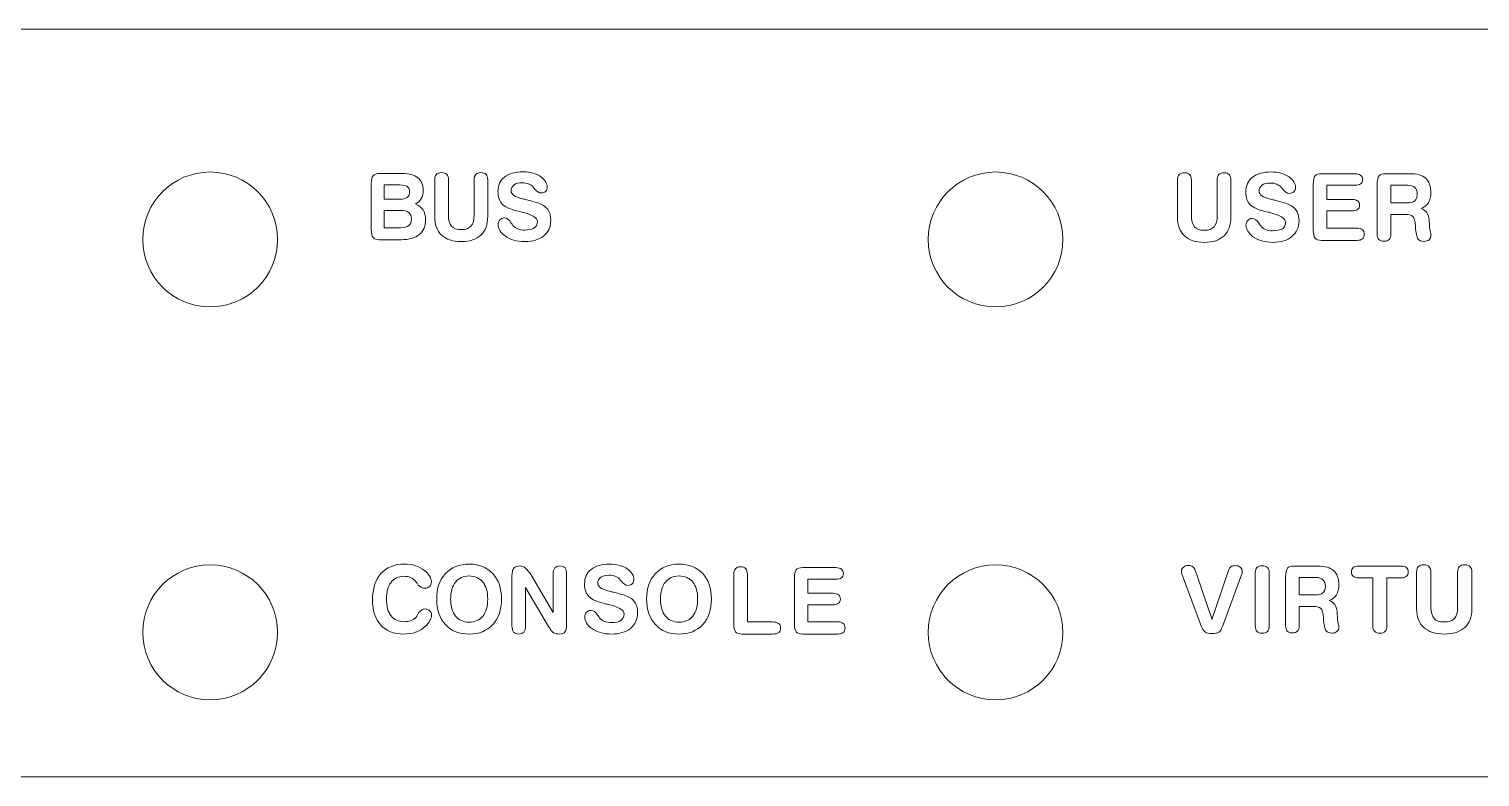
# Model space of a CAD drawing. Extents: x 727 to 1193, y 439 to 641.
# Drawn here: x 1089 to 1141.2, y 507.5 to 534.3 of the extents above; entities that cross this region are included whole.
import ezdxf

# ---------------------------------------------------------------- set-up
doc = ezdxf.new("R2010")
doc.units = 0
doc.header["$MEASUREMENT"] = 0
doc.layers.add('Layer 1 copy', color=7, linetype='Continuous', lineweight=0)

msp = doc.modelspace()

# ---------------------------------------------------------------- linework, layer by layer
at = {"layer": 'Layer 1 copy', "color": 7, "lineweight": 0}
for centre in [(1095.498, 526.778), (1123.761, 526.778), (1095.498, 512.654), (1123.761, 512.654)]:
    msp.add_circle(centre, 2.425, dxfattribs=at)
at = {"layer": 'Layer 1 copy', "color": 5, "lineweight": 0}
for points, knots in [([(1155.79, 507.456), (1155.79, 507.456), (1049.99, 507.456), (1049.99, 507.456), (1048.264, 507.456), (1046.864, 508.856), (1046.864, 510.583), (1046.864, 510.583), (1046.864, 531.215), (1046.864, 531.215), (1046.864, 532.941), (1048.264, 534.341), (1049.99, 534.341), (1049.99, 534.341), (1155.79, 534.341), (1155.79, 534.341), (1157.517, 534.341), (1158.916, 532.941), (1158.916, 531.215), (1158.916, 531.215), (1158.916, 510.583), (1158.916, 510.583), (1158.916, 508.856), (1157.517, 507.456), (1155.79, 507.456)], [0, 0, 0, 0, 1, 1, 1, 2, 2, 2, 3, 3, 3, 4, 4, 4, 5, 5, 5, 6, 6, 6, 7, 7, 7, 8, 8, 8, 8]), ([(1101.593, 526.768), (1101.482, 526.768), (1101.403, 526.794), (1101.36, 526.845), (1101.317, 526.897), (1101.296, 526.995), (1101.296, 527.14), (1101.296, 527.14), (1101.296, 528.776), (1101.296, 528.776), (1101.296, 528.921), (1101.317, 529.02), (1101.36, 529.069), (1101.403, 529.122), (1101.482, 529.148), (1101.593, 529.148), (1101.593, 529.148), (1102.418, 529.148), (1102.418, 529.148), (1102.661, 529.148), (1102.847, 529.099), (1102.975, 528.996), (1103.103, 528.891), (1103.167, 528.742), (1103.167, 528.544), (1103.167, 528.424), (1103.142, 528.324), (1103.096, 528.244), (1103.048, 528.163), (1102.977, 528.099), (1102.883, 528.058), (1103.005, 528.007), (1103.097, 527.935), (1103.157, 527.841), (1103.219, 527.748), (1103.25, 527.635), (1103.25, 527.496), (1103.25, 527.26), (1103.175, 527.082), (1103.022, 526.956), (1102.872, 526.832), (1102.657, 526.768), (1102.381, 526.768), (1102.381, 526.768), (1101.593, 526.768), (1101.593, 526.768)], [0, 0, 0, 0, 1, 1, 1, 2, 2, 2, 3, 3, 3, 4, 4, 4, 5, 5, 5, 6, 6, 6, 7, 7, 7, 8, 8, 8, 9, 9, 9, 10, 10, 10, 11, 11, 11, 12, 12, 12, 13, 13, 13, 14, 14, 14, 15, 15, 15, 15]), ([(1103.578, 528.921), (1103.578, 529.007), (1103.598, 529.075), (1103.637, 529.118), (1103.678, 529.161), (1103.74, 529.182), (1103.823, 529.182), (1103.906, 529.182), (1103.968, 529.161), (1104.009, 529.116), (1104.052, 529.071), (1104.073, 529.007), (1104.073, 528.921), (1104.073, 528.921), (1104.073, 527.661), (1104.073, 527.661), (1104.073, 527.477), (1104.109, 527.341), (1104.182, 527.257), (1104.256, 527.174), (1104.372, 527.133), (1104.532, 527.133), (1104.694, 527.133), (1104.812, 527.174), (1104.883, 527.257), (1104.959, 527.341), (1104.996, 527.477), (1104.996, 527.661), (1104.996, 527.661), (1104.996, 528.921), (1104.996, 528.921), (1104.996, 529.007), (1105.015, 529.075), (1105.056, 529.118), (1105.096, 529.161), (1105.158, 529.182), (1105.241, 529.182), (1105.322, 529.182), (1105.383, 529.161), (1105.425, 529.116), (1105.466, 529.071), (1105.485, 529.007), (1105.485, 528.921), (1105.485, 528.921), (1105.485, 527.61), (1105.485, 527.61), (1105.485, 527.317), (1105.404, 527.093), (1105.241, 526.935), (1105.077, 526.779), (1104.842, 526.7), (1104.536, 526.7), (1104.225, 526.7), (1103.988, 526.777), (1103.823, 526.935), (1103.659, 527.091), (1103.578, 527.317), (1103.578, 527.61), (1103.578, 527.61), (1103.578, 528.921), (1103.578, 528.921)], [0, 0, 0, 0, 1, 1, 1, 2, 2, 2, 3, 3, 3, 4, 4, 4, 5, 5, 5, 6, 6, 6, 7, 7, 7, 8, 8, 8, 9, 9, 9, 10, 10, 10, 11, 11, 11, 12, 12, 12, 13, 13, 13, 14, 14, 14, 15, 15, 15, 16, 16, 16, 17, 17, 17, 18, 18, 18, 19, 19, 19, 20, 20, 20, 20]), ([(1107.629, 528.665), (1107.629, 528.601), (1107.608, 528.546), (1107.569, 528.507), (1107.529, 528.467), (1107.476, 528.449), (1107.41, 528.449), (1107.326, 528.449), (1107.243, 528.501), (1107.162, 528.604), (1107.144, 528.633), (1107.127, 528.654), (1107.115, 528.665), (1107.074, 528.716), (1107.021, 528.754), (1106.955, 528.778), (1106.891, 528.802), (1106.816, 528.815), (1106.728, 528.815), (1106.6, 528.815), (1106.502, 528.789), (1106.433, 528.74), (1106.361, 528.687), (1106.327, 528.618), (1106.327, 528.524), (1106.327, 528.4), (1106.463, 528.306), (1106.733, 528.242), (1106.799, 528.225), (1106.85, 528.216), (1106.886, 528.204), (1107.057, 528.163), (1107.181, 528.127), (1107.26, 528.101), (1107.339, 528.076), (1107.409, 528.046), (1107.463, 528.016), (1107.563, 527.959), (1107.636, 527.886), (1107.683, 527.798), (1107.732, 527.708), (1107.754, 527.598), (1107.754, 527.471), (1107.754, 527.234), (1107.672, 527.046), (1107.505, 526.909), (1107.339, 526.772), (1107.111, 526.7), (1106.822, 526.7), (1106.668, 526.7), (1106.534, 526.717), (1106.423, 526.753), (1106.31, 526.785), (1106.202, 526.837), (1106.096, 526.914), (1106.025, 526.963), (1105.968, 527.026), (1105.925, 527.096), (1105.882, 527.171), (1105.861, 527.239), (1105.861, 527.31), (1105.861, 527.379), (1105.882, 527.437), (1105.923, 527.48), (1105.965, 527.525), (1106.017, 527.55), (1106.083, 527.55), (1106.169, 527.55), (1106.248, 527.494), (1106.322, 527.379), (1106.35, 527.337), (1106.372, 527.303), (1106.389, 527.283), (1106.438, 527.224), (1106.497, 527.181), (1106.565, 527.155), (1106.634, 527.125), (1106.719, 527.114), (1106.814, 527.114), (1106.965, 527.114), (1107.081, 527.136), (1107.158, 527.191), (1107.236, 527.239), (1107.275, 527.317), (1107.275, 527.418), (1107.275, 527.561), (1107.074, 527.678), (1106.675, 527.772), (1106.675, 527.772), (1106.642, 527.778), (1106.642, 527.778), (1106.333, 527.847), (1106.125, 527.937), (1106.015, 528.039), (1105.906, 528.144), (1105.854, 528.298), (1105.854, 528.498), (1105.854, 528.721), (1105.933, 528.898), (1106.09, 529.022), (1106.248, 529.146), (1106.47, 529.21), (1106.756, 529.21), (1106.886, 529.21), (1107.004, 529.197), (1107.111, 529.165), (1107.219, 529.137), (1107.314, 529.09), (1107.401, 529.029), (1107.469, 528.981), (1107.523, 528.924), (1107.567, 528.859), (1107.608, 528.787), (1107.629, 528.725), (1107.629, 528.665)], [0, 0, 0, 0, 1, 1, 1, 2, 2, 2, 3, 3, 3, 4, 4, 4, 5, 5, 5, 6, 6, 6, 7, 7, 7, 8, 8, 8, 9, 9, 9, 10, 10, 10, 11, 11, 11, 12, 12, 12, 13, 13, 13, 14, 14, 14, 15, 15, 15, 16, 16, 16, 17, 17, 17, 18, 18, 18, 19, 19, 19, 20, 20, 20, 21, 21, 21, 22, 22, 22, 23, 23, 23, 24, 24, 24, 25, 25, 25, 26, 26, 26, 27, 27, 27, 28, 28, 28, 29, 29, 29, 30, 30, 30, 31, 31, 31, 32, 32, 32, 33, 33, 33, 34, 34, 34, 35, 35, 35, 36, 36, 36, 37, 37, 37, 38, 38, 38, 38]), ([(1130.308, 528.911), (1130.308, 529), (1130.328, 529.063), (1130.368, 529.11), (1130.409, 529.15), (1130.471, 529.173), (1130.555, 529.173), (1130.639, 529.173), (1130.699, 529.15), (1130.743, 529.11), (1130.786, 529.063), (1130.806, 529), (1130.806, 528.911), (1130.806, 528.911), (1130.806, 527.644), (1130.806, 527.644), (1130.806, 527.458), (1130.842, 527.323), (1130.916, 527.236), (1130.99, 527.152), (1131.107, 527.106), (1131.27, 527.106), (1131.432, 527.106), (1131.55, 527.152), (1131.623, 527.236), (1131.7, 527.323), (1131.735, 527.458), (1131.735, 527.644), (1131.735, 527.644), (1131.735, 528.911), (1131.735, 528.911), (1131.735, 529), (1131.756, 529.063), (1131.797, 529.11), (1131.837, 529.15), (1131.901, 529.173), (1131.982, 529.173), (1132.064, 529.173), (1132.128, 529.15), (1132.168, 529.11), (1132.209, 529.063), (1132.229, 529), (1132.229, 528.911), (1132.229, 528.911), (1132.229, 527.59), (1132.229, 527.59), (1132.229, 527.295), (1132.148, 527.071), (1131.982, 526.913), (1131.82, 526.753), (1131.583, 526.674), (1131.272, 526.674), (1130.959, 526.674), (1130.722, 526.753), (1130.555, 526.911), (1130.389, 527.068), (1130.308, 527.295), (1130.308, 527.59), (1130.308, 527.59), (1130.308, 528.911), (1130.308, 528.911)], [0, 0, 0, 0, 1, 1, 1, 2, 2, 2, 3, 3, 3, 4, 4, 4, 5, 5, 5, 6, 6, 6, 7, 7, 7, 8, 8, 8, 9, 9, 9, 10, 10, 10, 11, 11, 11, 12, 12, 12, 13, 13, 13, 14, 14, 14, 15, 15, 15, 16, 16, 16, 17, 17, 17, 18, 18, 18, 19, 19, 19, 20, 20, 20, 20]), ([(1134.553, 528.654), (1134.553, 528.59), (1134.532, 528.537), (1134.492, 528.493), (1134.451, 528.458), (1134.398, 528.435), (1134.331, 528.435), (1134.248, 528.435), (1134.164, 528.491), (1134.082, 528.596), (1134.061, 528.621), (1134.046, 528.639), (1134.036, 528.654), (1133.993, 528.705), (1133.94, 528.74), (1133.876, 528.766), (1133.81, 528.791), (1133.734, 528.807), (1133.644, 528.807), (1133.517, 528.807), (1133.418, 528.781), (1133.347, 528.73), (1133.275, 528.677), (1133.242, 528.603), (1133.242, 528.514), (1133.242, 528.386), (1133.377, 528.293), (1133.652, 528.226), (1133.718, 528.214), (1133.769, 528.198), (1133.805, 528.191), (1133.975, 528.147), (1134.102, 528.112), (1134.181, 528.083), (1134.26, 528.058), (1134.329, 528.03), (1134.385, 528), (1134.487, 527.944), (1134.56, 527.867), (1134.609, 527.781), (1134.655, 527.692), (1134.68, 527.577), (1134.68, 527.45), (1134.68, 527.214), (1134.596, 527.025), (1134.426, 526.885), (1134.26, 526.745), (1134.031, 526.673), (1133.738, 526.673), (1133.583, 526.673), (1133.451, 526.694), (1133.336, 526.725), (1133.224, 526.758), (1133.115, 526.814), (1133.008, 526.888), (1132.937, 526.941), (1132.878, 527.002), (1132.835, 527.076), (1132.794, 527.15), (1132.771, 527.216), (1132.771, 527.287), (1132.771, 527.356), (1132.791, 527.414), (1132.835, 527.46), (1132.876, 527.509), (1132.929, 527.532), (1132.995, 527.532), (1133.082, 527.532), (1133.163, 527.47), (1133.237, 527.358), (1133.265, 527.318), (1133.288, 527.285), (1133.306, 527.264), (1133.352, 527.206), (1133.41, 527.16), (1133.481, 527.132), (1133.55, 527.104), (1133.634, 527.089), (1133.731, 527.089), (1133.883, 527.089), (1134.001, 527.114), (1134.08, 527.165), (1134.156, 527.218), (1134.196, 527.295), (1134.196, 527.399), (1134.196, 527.541), (1133.993, 527.659), (1133.591, 527.753), (1133.591, 527.753), (1133.558, 527.76), (1133.558, 527.76), (1133.247, 527.832), (1133.036, 527.921), (1132.926, 528.025), (1132.817, 528.132), (1132.763, 528.282), (1132.763, 528.486), (1132.763, 528.71), (1132.842, 528.888), (1133.003, 529.013), (1133.163, 529.142), (1133.387, 529.204), (1133.672, 529.204), (1133.805, 529.204), (1133.924, 529.191), (1134.031, 529.161), (1134.138, 529.127), (1134.235, 529.084), (1134.324, 529.023), (1134.39, 528.975), (1134.446, 528.916), (1134.489, 528.847), (1134.53, 528.781), (1134.553, 528.712), (1134.553, 528.654)], [0, 0, 0, 0, 1, 1, 1, 2, 2, 2, 3, 3, 3, 4, 4, 4, 5, 5, 5, 6, 6, 6, 7, 7, 7, 8, 8, 8, 9, 9, 9, 10, 10, 10, 11, 11, 11, 12, 12, 12, 13, 13, 13, 14, 14, 14, 15, 15, 15, 16, 16, 16, 17, 17, 17, 18, 18, 18, 19, 19, 19, 20, 20, 20, 21, 21, 21, 22, 22, 22, 23, 23, 23, 24, 24, 24, 25, 25, 25, 26, 26, 26, 27, 27, 27, 28, 28, 28, 29, 29, 29, 30, 30, 30, 31, 31, 31, 32, 32, 32, 33, 33, 33, 34, 34, 34, 35, 35, 35, 36, 36, 36, 37, 37, 37, 38, 38, 38, 38]), ([(1136.76, 527.183), (1136.849, 527.183), (1136.915, 527.162), (1136.961, 527.127), (1137.004, 527.091), (1137.027, 527.038), (1137.027, 526.964), (1137.027, 526.89), (1137.004, 526.835), (1136.958, 526.799), (1136.912, 526.763), (1136.846, 526.743), (1136.76, 526.743), (1136.76, 526.743), (1135.492, 526.743), (1135.492, 526.743), (1135.38, 526.743), (1135.301, 526.771), (1135.258, 526.822), (1135.215, 526.875), (1135.192, 526.971), (1135.192, 527.119), (1135.192, 527.119), (1135.192, 528.763), (1135.192, 528.763), (1135.192, 528.911), (1135.215, 529.008), (1135.258, 529.061), (1135.301, 529.115), (1135.38, 529.142), (1135.492, 529.142), (1135.492, 529.142), (1136.696, 529.142), (1136.696, 529.142), (1136.782, 529.142), (1136.849, 529.125), (1136.895, 529.087), (1136.94, 529.054), (1136.964, 529), (1136.964, 528.929), (1136.964, 528.863), (1136.94, 528.812), (1136.895, 528.779), (1136.849, 528.743), (1136.782, 528.725), (1136.696, 528.725), (1136.696, 528.725), (1135.678, 528.725), (1135.678, 528.725), (1135.678, 528.725), (1135.678, 528.214), (1135.678, 528.214), (1135.678, 528.214), (1136.594, 528.214), (1136.594, 528.214), (1136.681, 528.214), (1136.747, 528.193), (1136.79, 528.163), (1136.833, 528.13), (1136.856, 528.076), (1136.856, 528.005), (1136.856, 527.942), (1136.833, 527.891), (1136.788, 527.855), (1136.745, 527.822), (1136.678, 527.804), (1136.594, 527.804), (1136.594, 527.804), (1135.678, 527.804), (1135.678, 527.804), (1135.678, 527.804), (1135.678, 527.183), (1135.678, 527.183), (1135.678, 527.183), (1136.76, 527.183), (1136.76, 527.183)], [0, 0, 0, 0, 1, 1, 1, 2, 2, 2, 3, 3, 3, 4, 4, 4, 5, 5, 5, 6, 6, 6, 7, 7, 7, 8, 8, 8, 9, 9, 9, 10, 10, 10, 11, 11, 11, 12, 12, 12, 13, 13, 13, 14, 14, 14, 15, 15, 15, 16, 16, 16, 17, 17, 17, 18, 18, 18, 19, 19, 19, 20, 20, 20, 21, 21, 21, 22, 22, 22, 23, 23, 23, 24, 24, 24, 25, 25, 25, 25]), ([(1137.987, 526.974), (1137.987, 526.888), (1137.966, 526.819), (1137.925, 526.779), (1137.885, 526.732), (1137.824, 526.712), (1137.74, 526.712), (1137.658, 526.712), (1137.594, 526.732), (1137.554, 526.779), (1137.513, 526.822), (1137.493, 526.888), (1137.493, 526.974), (1137.493, 526.974), (1137.493, 528.763), (1137.493, 528.763), (1137.493, 528.909), (1137.516, 529.008), (1137.559, 529.061), (1137.602, 529.115), (1137.681, 529.142), (1137.793, 529.142), (1137.793, 529.142), (1138.656, 529.142), (1138.656, 529.142), (1138.918, 529.142), (1139.111, 529.087), (1139.239, 528.975), (1139.363, 528.863), (1139.427, 528.69), (1139.427, 528.464), (1139.427, 528.313), (1139.397, 528.191), (1139.335, 528.094), (1139.274, 527.998), (1139.185, 527.929), (1139.071, 527.893), (1139.16, 527.865), (1139.228, 527.814), (1139.274, 527.751), (1139.323, 527.684), (1139.351, 527.598), (1139.361, 527.488), (1139.363, 527.445), (1139.369, 527.386), (1139.371, 527.318), (1139.371, 527.242), (1139.376, 527.193), (1139.381, 527.168), (1139.386, 527.14), (1139.394, 527.102), (1139.407, 527.046), (1139.417, 526.992), (1139.425, 526.954), (1139.425, 526.931), (1139.425, 526.862), (1139.402, 526.809), (1139.358, 526.768), (1139.313, 526.727), (1139.254, 526.709), (1139.178, 526.709), (1139.076, 526.709), (1139.002, 526.738), (1138.956, 526.799), (1138.913, 526.86), (1138.883, 527.007), (1138.867, 527.252), (1138.854, 527.443), (1138.821, 527.565), (1138.773, 527.605), (1138.725, 527.651), (1138.636, 527.676), (1138.511, 527.676), (1138.511, 527.676), (1137.987, 527.676), (1137.987, 527.676), (1137.987, 527.676), (1137.987, 526.974), (1137.987, 526.974)], [0, 0, 0, 0, 1, 1, 1, 2, 2, 2, 3, 3, 3, 4, 4, 4, 5, 5, 5, 6, 6, 6, 7, 7, 7, 8, 8, 8, 9, 9, 9, 10, 10, 10, 11, 11, 11, 12, 12, 12, 13, 13, 13, 14, 14, 14, 15, 15, 15, 16, 16, 16, 17, 17, 17, 18, 18, 18, 19, 19, 19, 20, 20, 20, 21, 21, 21, 22, 22, 22, 23, 23, 23, 24, 24, 24, 25, 25, 25, 26, 26, 26, 26]), ([(1101.764, 528.736), (1101.764, 528.736), (1101.764, 528.227), (1101.764, 528.227), (1101.764, 528.227), (1102.324, 528.227), (1102.324, 528.227), (1102.445, 528.227), (1102.533, 528.247), (1102.59, 528.289), (1102.646, 528.332), (1102.674, 528.398), (1102.674, 528.486), (1102.674, 528.575), (1102.646, 528.639), (1102.592, 528.676), (1102.537, 528.716), (1102.447, 528.736), (1102.321, 528.736), (1102.321, 528.736), (1101.764, 528.736), (1101.764, 528.736)], [0, 0, 0, 0, 1, 1, 1, 2, 2, 2, 3, 3, 3, 4, 4, 4, 5, 5, 5, 6, 6, 6, 7, 7, 7, 7]), ([(1137.987, 528.728), (1137.987, 528.728), (1137.987, 528.091), (1137.987, 528.091), (1137.987, 528.091), (1138.567, 528.091), (1138.567, 528.091), (1138.694, 528.091), (1138.785, 528.117), (1138.844, 528.168), (1138.903, 528.219), (1138.933, 528.301), (1138.933, 528.409), (1138.933, 528.517), (1138.905, 528.596), (1138.847, 528.647), (1138.788, 528.703), (1138.702, 528.728), (1138.59, 528.728), (1138.59, 528.728), (1137.987, 528.728), (1137.987, 528.728)], [0, 0, 0, 0, 1, 1, 1, 2, 2, 2, 3, 3, 3, 4, 4, 4, 5, 5, 5, 6, 6, 6, 7, 7, 7, 7]), ([(1101.764, 527.818), (1101.764, 527.818), (1101.764, 527.197), (1101.764, 527.197), (1101.764, 527.197), (1102.345, 527.197), (1102.345, 527.197), (1102.482, 527.197), (1102.582, 527.221), (1102.644, 527.274), (1102.706, 527.32), (1102.738, 527.399), (1102.738, 527.505), (1102.738, 527.618), (1102.708, 527.698), (1102.646, 527.745), (1102.584, 527.796), (1102.484, 527.818), (1102.341, 527.818), (1102.341, 527.818), (1101.764, 527.818), (1101.764, 527.818)], [0, 0, 0, 0, 1, 1, 1, 2, 2, 2, 3, 3, 3, 4, 4, 4, 5, 5, 5, 6, 6, 6, 7, 7, 7, 7]), ([(1101.339, 513.816), (1101.339, 514.223), (1101.441, 514.541), (1101.643, 514.767), (1101.844, 514.995), (1102.127, 515.11), (1102.488, 515.11), (1102.63, 515.11), (1102.762, 515.089), (1102.881, 515.051), (1103.001, 515.012), (1103.114, 514.951), (1103.22, 514.868), (1103.293, 514.812), (1103.351, 514.75), (1103.393, 514.68), (1103.436, 514.608), (1103.457, 514.543), (1103.457, 514.479), (1103.457, 514.405), (1103.436, 514.347), (1103.393, 514.304), (1103.351, 514.264), (1103.295, 514.243), (1103.223, 514.243), (1103.184, 514.243), (1103.146, 514.249), (1103.108, 514.266), (1103.072, 514.283), (1103.037, 514.307), (1103.001, 514.341), (1102.984, 514.358), (1102.963, 514.384), (1102.941, 514.42), (1102.918, 514.454), (1102.903, 514.481), (1102.894, 514.488), (1102.841, 514.55), (1102.781, 514.594), (1102.709, 514.625), (1102.637, 514.654), (1102.556, 514.669), (1102.464, 514.669), (1102.27, 514.669), (1102.118, 514.595), (1102.006, 514.452), (1101.895, 514.307), (1101.84, 514.107), (1101.84, 513.851), (1101.84, 513.591), (1101.895, 513.39), (1102.006, 513.249), (1102.119, 513.107), (1102.28, 513.038), (1102.485, 513.038), (1102.575, 513.038), (1102.656, 513.049), (1102.73, 513.077), (1102.801, 513.107), (1102.862, 513.149), (1102.907, 513.203), (1102.923, 513.226), (1102.943, 513.256), (1102.962, 513.286), (1102.98, 513.322), (1102.991, 513.343), (1102.999, 513.354), (1103.039, 513.405), (1103.076, 513.441), (1103.112, 513.46), (1103.146, 513.48), (1103.185, 513.494), (1103.231, 513.494), (1103.297, 513.494), (1103.351, 513.469), (1103.396, 513.426), (1103.444, 513.382), (1103.466, 513.333), (1103.466, 513.269), (1103.466, 513.209), (1103.445, 513.143), (1103.406, 513.072), (1103.365, 512.998), (1103.312, 512.932), (1103.244, 512.872), (1103.135, 512.776), (1103.016, 512.702), (1102.892, 512.659), (1102.767, 512.616), (1102.622, 512.593), (1102.457, 512.593), (1102.11, 512.593), (1101.837, 512.7), (1101.637, 512.917), (1101.439, 513.138), (1101.339, 513.437), (1101.339, 513.816)], [0, 0, 0, 0, 1, 1, 1, 2, 2, 2, 3, 3, 3, 4, 4, 4, 5, 5, 5, 6, 6, 6, 7, 7, 7, 8, 8, 8, 9, 9, 9, 10, 10, 10, 11, 11, 11, 12, 12, 12, 13, 13, 13, 14, 14, 14, 15, 15, 15, 16, 16, 16, 17, 17, 17, 18, 18, 18, 19, 19, 19, 20, 20, 20, 21, 21, 21, 22, 22, 22, 23, 23, 23, 24, 24, 24, 25, 25, 25, 26, 26, 26, 27, 27, 27, 28, 28, 28, 29, 29, 29, 30, 30, 30, 31, 31, 31, 32, 32, 32, 32]), ([(1103.966, 514.767), (1104.175, 514.995), (1104.459, 515.108), (1104.815, 515.108), (1105.173, 515.108), (1105.455, 514.995), (1105.667, 514.765), (1105.877, 514.541), (1105.983, 514.236), (1105.983, 513.851), (1105.983, 513.465), (1105.877, 513.158), (1105.667, 512.934), (1105.455, 512.708), (1105.173, 512.593), (1104.815, 512.593), (1104.459, 512.593), (1104.175, 512.706), (1103.966, 512.932), (1103.756, 513.158), (1103.651, 513.463), (1103.651, 513.851), (1103.651, 514.238), (1103.756, 514.545), (1103.966, 514.767)], [0, 0, 0, 0, 1, 1, 1, 2, 2, 2, 3, 3, 3, 4, 4, 4, 5, 5, 5, 6, 6, 6, 7, 7, 7, 8, 8, 8, 8]), ([(1106.843, 512.885), (1106.843, 512.785), (1106.823, 512.712), (1106.783, 512.665), (1106.744, 512.62), (1106.683, 512.593), (1106.6, 512.593), (1106.516, 512.593), (1106.456, 512.618), (1106.416, 512.663), (1106.378, 512.71), (1106.359, 512.783), (1106.359, 512.885), (1106.359, 512.885), (1106.359, 514.669), (1106.359, 514.669), (1106.359, 514.812), (1106.38, 514.91), (1106.423, 514.961), (1106.467, 515.015), (1106.544, 515.042), (1106.657, 515.042), (1106.785, 515.042), (1106.915, 514.933), (1107.043, 514.716), (1107.055, 514.695), (1107.064, 514.682), (1107.07, 514.673), (1107.07, 514.673), (1107.842, 513.369), (1107.842, 513.369), (1107.842, 513.369), (1107.842, 514.75), (1107.842, 514.75), (1107.842, 514.85), (1107.861, 514.923), (1107.9, 514.971), (1107.94, 515.017), (1108.002, 515.042), (1108.085, 515.042), (1108.168, 515.042), (1108.228, 515.017), (1108.268, 514.971), (1108.307, 514.923), (1108.326, 514.85), (1108.326, 514.75), (1108.326, 514.75), (1108.326, 512.962), (1108.326, 512.962), (1108.326, 512.823), (1108.305, 512.727), (1108.266, 512.672), (1108.226, 512.62), (1108.158, 512.593), (1108.06, 512.593), (1107.974, 512.593), (1107.906, 512.608), (1107.857, 512.641), (1107.806, 512.668), (1107.746, 512.744), (1107.676, 512.861), (1107.676, 512.861), (1106.843, 514.264), (1106.843, 514.264), (1106.843, 514.264), (1106.843, 512.885), (1106.843, 512.885)], [0, 0, 0, 0, 1, 1, 1, 2, 2, 2, 3, 3, 3, 4, 4, 4, 5, 5, 5, 6, 6, 6, 7, 7, 7, 8, 8, 8, 9, 9, 9, 10, 10, 10, 11, 11, 11, 12, 12, 12, 13, 13, 13, 14, 14, 14, 15, 15, 15, 16, 16, 16, 17, 17, 17, 18, 18, 18, 19, 19, 19, 20, 20, 20, 21, 21, 21, 22, 22, 22, 22]), ([(1110.749, 514.562), (1110.749, 514.496), (1110.729, 514.443), (1110.689, 514.404), (1110.65, 514.364), (1110.597, 514.343), (1110.531, 514.343), (1110.444, 514.343), (1110.363, 514.398), (1110.282, 514.501), (1110.261, 514.526), (1110.246, 514.546), (1110.235, 514.562), (1110.193, 514.612), (1110.141, 514.646), (1110.075, 514.675), (1110.011, 514.699), (1109.935, 514.708), (1109.847, 514.708), (1109.719, 514.708), (1109.621, 514.686), (1109.55, 514.635), (1109.48, 514.584), (1109.446, 514.513), (1109.446, 514.422), (1109.446, 514.296), (1109.581, 514.202), (1109.852, 514.138), (1109.919, 514.121), (1109.97, 514.109), (1110.005, 514.1), (1110.177, 514.059), (1110.301, 514.023), (1110.38, 513.997), (1110.459, 513.97), (1110.527, 513.942), (1110.584, 513.912), (1110.683, 513.855), (1110.757, 513.781), (1110.804, 513.691), (1110.851, 513.601), (1110.876, 513.494), (1110.876, 513.361), (1110.876, 513.126), (1110.793, 512.938), (1110.625, 512.798), (1110.457, 512.663), (1110.23, 512.593), (1109.941, 512.593), (1109.787, 512.593), (1109.653, 512.61), (1109.54, 512.644), (1109.429, 512.676), (1109.32, 512.731), (1109.214, 512.806), (1109.143, 512.857), (1109.084, 512.917), (1109.041, 512.991), (1108.999, 513.06), (1108.979, 513.134), (1108.979, 513.199), (1108.979, 513.273), (1108.999, 513.33), (1109.041, 513.375), (1109.08, 513.42), (1109.135, 513.441), (1109.201, 513.441), (1109.288, 513.441), (1109.367, 513.386), (1109.44, 513.275), (1109.469, 513.232), (1109.491, 513.198), (1109.508, 513.177), (1109.555, 513.118), (1109.613, 513.075), (1109.683, 513.047), (1109.753, 513.017), (1109.836, 513.006), (1109.932, 513.006), (1110.084, 513.006), (1110.199, 513.032), (1110.278, 513.081), (1110.355, 513.136), (1110.395, 513.211), (1110.395, 513.313), (1110.395, 513.456), (1110.193, 513.573), (1109.792, 513.663), (1109.792, 513.663), (1109.758, 513.672), (1109.758, 513.672), (1109.449, 513.74), (1109.242, 513.831), (1109.133, 513.934), (1109.024, 514.04), (1108.971, 514.192), (1108.971, 514.392), (1108.971, 514.618), (1109.05, 514.793), (1109.208, 514.918), (1109.367, 515.046), (1109.589, 515.108), (1109.873, 515.108), (1110.005, 515.108), (1110.124, 515.091), (1110.232, 515.063), (1110.337, 515.034), (1110.435, 514.987), (1110.521, 514.927), (1110.589, 514.88), (1110.644, 514.822), (1110.685, 514.754), (1110.729, 514.686), (1110.749, 514.622), (1110.749, 514.562)], [0, 0, 0, 0, 1, 1, 1, 2, 2, 2, 3, 3, 3, 4, 4, 4, 5, 5, 5, 6, 6, 6, 7, 7, 7, 8, 8, 8, 9, 9, 9, 10, 10, 10, 11, 11, 11, 12, 12, 12, 13, 13, 13, 14, 14, 14, 15, 15, 15, 16, 16, 16, 17, 17, 17, 18, 18, 18, 19, 19, 19, 20, 20, 20, 21, 21, 21, 22, 22, 22, 23, 23, 23, 24, 24, 24, 25, 25, 25, 26, 26, 26, 27, 27, 27, 28, 28, 28, 29, 29, 29, 30, 30, 30, 31, 31, 31, 32, 32, 32, 33, 33, 33, 34, 34, 34, 35, 35, 35, 36, 36, 36, 37, 37, 37, 38, 38, 38, 38]), ([(1111.52, 514.767), (1111.729, 514.995), (1112.013, 515.108), (1112.369, 515.108), (1112.727, 515.108), (1113.009, 514.995), (1113.221, 514.765), (1113.431, 514.541), (1113.537, 514.236), (1113.537, 513.851), (1113.537, 513.465), (1113.431, 513.158), (1113.221, 512.934), (1113.009, 512.708), (1112.727, 512.593), (1112.369, 512.593), (1112.013, 512.593), (1111.729, 512.706), (1111.52, 512.932), (1111.31, 513.158), (1111.205, 513.463), (1111.205, 513.851), (1111.205, 514.238), (1111.31, 514.545), (1111.52, 514.767)], [0, 0, 0, 0, 1, 1, 1, 2, 2, 2, 3, 3, 3, 4, 4, 4, 5, 5, 5, 6, 6, 6, 7, 7, 7, 8, 8, 8, 8]), ([(1114.635, 512.593), (1114.524, 512.593), (1114.445, 512.618), (1114.402, 512.668), (1114.36, 512.721), (1114.338, 512.821), (1114.338, 512.966), (1114.338, 512.966), (1114.338, 514.748), (1114.338, 514.748), (1114.338, 514.831), (1114.358, 514.895), (1114.402, 514.94), (1114.445, 514.989), (1114.505, 515.01), (1114.582, 515.01), (1114.664, 515.01), (1114.725, 514.989), (1114.767, 514.946), (1114.808, 514.903), (1114.829, 514.835), (1114.829, 514.748), (1114.829, 514.748), (1114.829, 513.028), (1114.829, 513.028), (1114.829, 513.028), (1115.731, 513.028), (1115.731, 513.028), (1115.826, 513.028), (1115.897, 513.009), (1115.948, 512.976), (1115.999, 512.938), (1116.025, 512.885), (1116.025, 512.819), (1116.025, 512.738), (1116.003, 512.68), (1115.955, 512.644), (1115.91, 512.608), (1115.835, 512.593), (1115.731, 512.593), (1115.731, 512.593), (1114.635, 512.593), (1114.635, 512.593)], [0, 0, 0, 0, 1, 1, 1, 2, 2, 2, 3, 3, 3, 4, 4, 4, 5, 5, 5, 6, 6, 6, 7, 7, 7, 8, 8, 8, 9, 9, 9, 10, 10, 10, 11, 11, 11, 12, 12, 12, 13, 13, 13, 14, 14, 14, 14]), ([(1118.08, 513.03), (1118.169, 513.03), (1118.235, 513.011), (1118.278, 512.976), (1118.323, 512.94), (1118.346, 512.883), (1118.346, 512.812), (1118.346, 512.738), (1118.323, 512.683), (1118.278, 512.646), (1118.233, 512.612), (1118.167, 512.593), (1118.08, 512.593), (1118.08, 512.593), (1116.82, 512.593), (1116.82, 512.593), (1116.707, 512.593), (1116.63, 512.618), (1116.586, 512.67), (1116.544, 512.721), (1116.521, 512.821), (1116.521, 512.966), (1116.521, 512.966), (1116.521, 514.603), (1116.521, 514.603), (1116.521, 514.748), (1116.544, 514.848), (1116.586, 514.901), (1116.63, 514.951), (1116.707, 514.98), (1116.82, 514.98), (1116.82, 514.98), (1118.016, 514.98), (1118.016, 514.98), (1118.103, 514.98), (1118.169, 514.961), (1118.214, 514.925), (1118.259, 514.889), (1118.282, 514.838), (1118.282, 514.769), (1118.282, 514.701), (1118.259, 514.65), (1118.214, 514.614), (1118.169, 514.582), (1118.103, 514.566), (1118.016, 514.566), (1118.016, 514.566), (1117.005, 514.566), (1117.005, 514.566), (1117.005, 514.566), (1117.005, 514.057), (1117.005, 514.057), (1117.005, 514.057), (1117.915, 514.057), (1117.915, 514.057), (1118.001, 514.057), (1118.067, 514.038), (1118.111, 514.004), (1118.154, 513.968), (1118.176, 513.919), (1118.176, 513.848), (1118.176, 513.784), (1118.154, 513.735), (1118.109, 513.699), (1118.065, 513.663), (1117.999, 513.646), (1117.915, 513.646), (1117.915, 513.646), (1117.005, 513.646), (1117.005, 513.646), (1117.005, 513.646), (1117.005, 513.03), (1117.005, 513.03), (1117.005, 513.03), (1118.08, 513.03), (1118.08, 513.03)], [0, 0, 0, 0, 1, 1, 1, 2, 2, 2, 3, 3, 3, 4, 4, 4, 5, 5, 5, 6, 6, 6, 7, 7, 7, 8, 8, 8, 9, 9, 9, 10, 10, 10, 11, 11, 11, 12, 12, 12, 13, 13, 13, 14, 14, 14, 15, 15, 15, 16, 16, 16, 17, 17, 17, 18, 18, 18, 19, 19, 19, 20, 20, 20, 21, 21, 21, 22, 22, 22, 23, 23, 23, 24, 24, 24, 25, 25, 25, 25]), ([(1132.566, 514.997), (1132.52, 515.038), (1132.462, 515.052), (1132.388, 515.052), (1132.325, 515.052), (1132.272, 515.043), (1132.231, 515.013), (1132.19, 514.985), (1132.16, 514.935), (1132.14, 514.878), (1132.14, 514.878), (1132.14, 514.88), (1132.14, 514.88), (1132.14, 514.88), (1132.025, 514.535), (1132.025, 514.535), (1132.025, 514.535), (1131.888, 514.136), (1131.888, 514.136), (1131.888, 514.136), (1131.891, 514.136), (1131.891, 514.136), (1131.891, 514.136), (1131.546, 513.122), (1131.546, 513.122), (1131.546, 513.122), (1131.54, 513.139), (1131.54, 513.139), (1131.54, 513.139), (1130.998, 514.724), (1130.998, 514.724), (1130.998, 514.724), (1130.944, 514.88), (1130.944, 514.88), (1130.924, 514.938), (1130.894, 514.987), (1130.855, 515.015), (1130.815, 515.043), (1130.762, 515.058), (1130.701, 515.058), (1130.625, 515.058), (1130.566, 515.038), (1130.52, 514.994), (1130.472, 514.957), (1130.449, 514.906), (1130.449, 514.843), (1130.449, 514.82), (1130.452, 514.799), (1130.457, 514.776), (1130.46, 514.758), (1130.467, 514.739), (1130.475, 514.716), (1130.475, 514.716), (1131.175, 512.857), (1131.175, 512.857), (1131.216, 512.751), (1131.261, 512.688), (1131.309, 512.658), (1131.357, 512.63), (1131.437, 512.611), (1131.546, 512.611), (1131.66, 512.611), (1131.741, 512.63), (1131.791, 512.66), (1131.84, 512.688), (1131.883, 512.759), (1131.921, 512.866), (1131.921, 512.866), (1132.609, 514.716), (1132.609, 514.716), (1132.617, 514.739), (1132.624, 514.758), (1132.63, 514.776), (1132.631, 514.799), (1132.634, 514.82), (1132.634, 514.843), (1132.634, 514.906), (1132.611, 514.96), (1132.566, 514.997)], [0, 0, 0, 0, 1, 1, 1, 2, 2, 2, 3, 3, 3, 4, 4, 4, 5, 5, 5, 6, 6, 6, 7, 7, 7, 8, 8, 8, 9, 9, 9, 10, 10, 10, 11, 11, 11, 12, 12, 12, 13, 13, 13, 14, 14, 14, 15, 15, 15, 16, 16, 16, 17, 17, 17, 18, 18, 18, 19, 19, 19, 20, 20, 20, 21, 21, 21, 22, 22, 22, 23, 23, 23, 24, 24, 24, 25, 25, 25, 26, 26, 26, 26]), ([(1133.106, 514.79), (1133.106, 514.878), (1133.126, 514.94), (1133.166, 514.987), (1133.209, 515.026), (1133.272, 515.049), (1133.355, 515.049), (1133.441, 515.049), (1133.503, 515.026), (1133.546, 514.984), (1133.586, 514.938), (1133.61, 514.878), (1133.61, 514.79), (1133.61, 514.79), (1133.61, 512.887), (1133.61, 512.887), (1133.61, 512.795), (1133.586, 512.733), (1133.546, 512.687), (1133.503, 512.648), (1133.441, 512.627), (1133.355, 512.627), (1133.272, 512.627), (1133.209, 512.648), (1133.169, 512.687), (1133.126, 512.735), (1133.106, 512.798), (1133.106, 512.887), (1133.106, 512.887), (1133.106, 514.79), (1133.106, 514.79)], [0, 0, 0, 0, 1, 1, 1, 2, 2, 2, 3, 3, 3, 4, 4, 4, 5, 5, 5, 6, 6, 6, 7, 7, 7, 8, 8, 8, 9, 9, 9, 10, 10, 10, 10]), ([(1134.689, 512.892), (1134.689, 512.801), (1134.668, 512.736), (1134.627, 512.696), (1134.587, 512.653), (1134.525, 512.631), (1134.443, 512.631), (1134.362, 512.631), (1134.3, 512.653), (1134.259, 512.696), (1134.219, 512.737), (1134.199, 512.803), (1134.199, 512.892), (1134.199, 512.892), (1134.199, 514.661), (1134.199, 514.661), (1134.199, 514.807), (1134.221, 514.905), (1134.264, 514.958), (1134.308, 515.01), (1134.384, 515.037), (1134.497, 515.037), (1134.497, 515.037), (1135.351, 515.037), (1135.351, 515.037), (1135.612, 515.037), (1135.803, 514.98), (1135.927, 514.871), (1136.053, 514.758), (1136.115, 514.59), (1136.115, 514.361), (1136.115, 514.217), (1136.085, 514.096), (1136.023, 513.997), (1135.963, 513.901), (1135.877, 513.837), (1135.762, 513.8), (1135.85, 513.772), (1135.918, 513.721), (1135.965, 513.657), (1136.012, 513.595), (1136.039, 513.509), (1136.049, 513.398), (1136.053, 513.357), (1136.057, 513.297), (1136.059, 513.227), (1136.06, 513.156), (1136.064, 513.109), (1136.07, 513.081), (1136.074, 513.055), (1136.083, 513.014), (1136.094, 512.959), (1136.105, 512.906), (1136.111, 512.871), (1136.111, 512.848), (1136.111, 512.779), (1136.09, 512.726), (1136.045, 512.687), (1136.002, 512.647), (1135.942, 512.627), (1135.869, 512.627), (1135.766, 512.627), (1135.693, 512.655), (1135.649, 512.715), (1135.606, 512.773), (1135.576, 512.921), (1135.559, 513.163), (1135.546, 513.355), (1135.516, 513.473), (1135.465, 513.517), (1135.418, 513.559), (1135.33, 513.582), (1135.206, 513.582), (1135.206, 513.582), (1134.689, 513.582), (1134.689, 513.582), (1134.689, 513.582), (1134.689, 512.892), (1134.689, 512.892)], [0, 0, 0, 0, 1, 1, 1, 2, 2, 2, 3, 3, 3, 4, 4, 4, 5, 5, 5, 6, 6, 6, 7, 7, 7, 8, 8, 8, 9, 9, 9, 10, 10, 10, 11, 11, 11, 12, 12, 12, 13, 13, 13, 14, 14, 14, 15, 15, 15, 16, 16, 16, 17, 17, 17, 18, 18, 18, 19, 19, 19, 20, 20, 20, 21, 21, 21, 22, 22, 22, 23, 23, 23, 24, 24, 24, 25, 25, 25, 26, 26, 26, 26]), ([(1136.816, 514.617), (1136.733, 514.617), (1136.672, 514.632), (1136.628, 514.668), (1136.587, 514.7), (1136.57, 514.755), (1136.57, 514.826), (1136.57, 514.894), (1136.59, 514.945), (1136.63, 514.983), (1136.674, 515.019), (1136.735, 515.037), (1136.816, 515.037), (1136.816, 515.037), (1138.359, 515.037), (1138.359, 515.037), (1138.44, 515.037), (1138.503, 515.019), (1138.544, 514.983), (1138.585, 514.945), (1138.608, 514.894), (1138.608, 514.826), (1138.608, 514.755), (1138.585, 514.7), (1138.544, 514.668), (1138.503, 514.632), (1138.44, 514.617), (1138.359, 514.617), (1138.359, 514.617), (1137.842, 514.617), (1137.842, 514.617), (1137.842, 514.617), (1137.842, 512.883), (1137.842, 512.883), (1137.842, 512.8), (1137.821, 512.731), (1137.778, 512.691), (1137.737, 512.644), (1137.674, 512.627), (1137.587, 512.627), (1137.503, 512.627), (1137.44, 512.644), (1137.397, 512.691), (1137.354, 512.731), (1137.333, 512.8), (1137.333, 512.883), (1137.333, 512.883), (1137.333, 514.617), (1137.333, 514.617), (1137.333, 514.617), (1136.816, 514.617), (1136.816, 514.617)], [0, 0, 0, 0, 1, 1, 1, 2, 2, 2, 3, 3, 3, 4, 4, 4, 5, 5, 5, 6, 6, 6, 7, 7, 7, 8, 8, 8, 9, 9, 9, 10, 10, 10, 11, 11, 11, 12, 12, 12, 13, 13, 13, 14, 14, 14, 15, 15, 15, 16, 16, 16, 17, 17, 17, 17]), ([(1138.911, 514.819), (1138.911, 514.908), (1138.931, 514.977), (1138.975, 515.017), (1139.015, 515.063), (1139.081, 515.084), (1139.168, 515.084), (1139.252, 515.084), (1139.318, 515.063), (1139.362, 515.014), (1139.405, 514.974), (1139.427, 514.908), (1139.427, 514.819), (1139.427, 514.819), (1139.427, 513.561), (1139.427, 513.561), (1139.427, 513.375), (1139.463, 513.24), (1139.54, 513.154), (1139.616, 513.067), (1139.738, 513.027), (1139.904, 513.027), (1140.071, 513.027), (1140.194, 513.067), (1140.27, 513.154), (1140.349, 513.238), (1140.388, 513.373), (1140.388, 513.561), (1140.388, 513.561), (1140.388, 514.819), (1140.388, 514.819), (1140.388, 514.908), (1140.408, 514.977), (1140.449, 515.017), (1140.492, 515.063), (1140.556, 515.084), (1140.642, 515.084), (1140.726, 515.084), (1140.79, 515.063), (1140.833, 515.014), (1140.876, 514.974), (1140.897, 514.908), (1140.897, 514.819), (1140.897, 514.819), (1140.897, 513.502), (1140.897, 513.502), (1140.897, 513.212), (1140.812, 512.986), (1140.642, 512.83), (1140.472, 512.675), (1140.227, 512.593), (1139.908, 512.593), (1139.585, 512.593), (1139.338, 512.675), (1139.168, 512.83), (1138.997, 512.983), (1138.911, 513.212), (1138.911, 513.502), (1138.911, 513.502), (1138.911, 514.819), (1138.911, 514.819)], [0, 0, 0, 0, 1, 1, 1, 2, 2, 2, 3, 3, 3, 4, 4, 4, 5, 5, 5, 6, 6, 6, 7, 7, 7, 8, 8, 8, 9, 9, 9, 10, 10, 10, 11, 11, 11, 12, 12, 12, 13, 13, 13, 14, 14, 14, 15, 15, 15, 16, 16, 16, 17, 17, 17, 18, 18, 18, 19, 19, 19, 20, 20, 20, 20]), ([(1105.311, 514.462), (1105.192, 514.605), (1105.028, 514.68), (1104.815, 514.68), (1104.606, 514.68), (1104.444, 514.607), (1104.327, 514.464), (1104.21, 514.319), (1104.152, 514.115), (1104.152, 513.851), (1104.152, 513.586), (1104.21, 513.382), (1104.327, 513.239), (1104.444, 513.094), (1104.606, 513.019), (1104.815, 513.019), (1105.028, 513.019), (1105.192, 513.094), (1105.311, 513.239), (1105.427, 513.382), (1105.486, 513.586), (1105.486, 513.851), (1105.486, 514.113), (1105.427, 514.317), (1105.311, 514.462)], [0, 0, 0, 0, 1, 1, 1, 2, 2, 2, 3, 3, 3, 4, 4, 4, 5, 5, 5, 6, 6, 6, 7, 7, 7, 8, 8, 8, 8]), ([(1112.865, 514.462), (1112.746, 514.605), (1112.582, 514.68), (1112.369, 514.68), (1112.16, 514.68), (1111.998, 514.607), (1111.881, 514.464), (1111.764, 514.319), (1111.706, 514.115), (1111.706, 513.851), (1111.706, 513.586), (1111.764, 513.382), (1111.881, 513.239), (1111.998, 513.094), (1112.16, 513.019), (1112.369, 513.019), (1112.582, 513.019), (1112.746, 513.094), (1112.865, 513.239), (1112.981, 513.382), (1113.04, 513.586), (1113.04, 513.851), (1113.04, 514.113), (1112.981, 514.317), (1112.865, 514.462)], [0, 0, 0, 0, 1, 1, 1, 2, 2, 2, 3, 3, 3, 4, 4, 4, 5, 5, 5, 6, 6, 6, 7, 7, 7, 8, 8, 8, 8]), ([(1134.689, 514.627), (1134.689, 514.627), (1134.689, 513.997), (1134.689, 513.997), (1134.689, 513.997), (1135.263, 513.997), (1135.263, 513.997), (1135.389, 513.997), (1135.478, 514.021), (1135.537, 514.074), (1135.597, 514.122), (1135.627, 514.201), (1135.627, 514.312), (1135.627, 514.415), (1135.597, 514.494), (1135.538, 514.545), (1135.482, 514.599), (1135.398, 514.627), (1135.285, 514.627), (1135.285, 514.627), (1134.689, 514.627), (1134.689, 514.627)], [0, 0, 0, 0, 1, 1, 1, 2, 2, 2, 3, 3, 3, 4, 4, 4, 5, 5, 5, 6, 6, 6, 7, 7, 7, 7])]:
    msp.add_open_spline(points, degree=3, knots=knots, dxfattribs=at)

doc.saveas('drawing.dxf')
